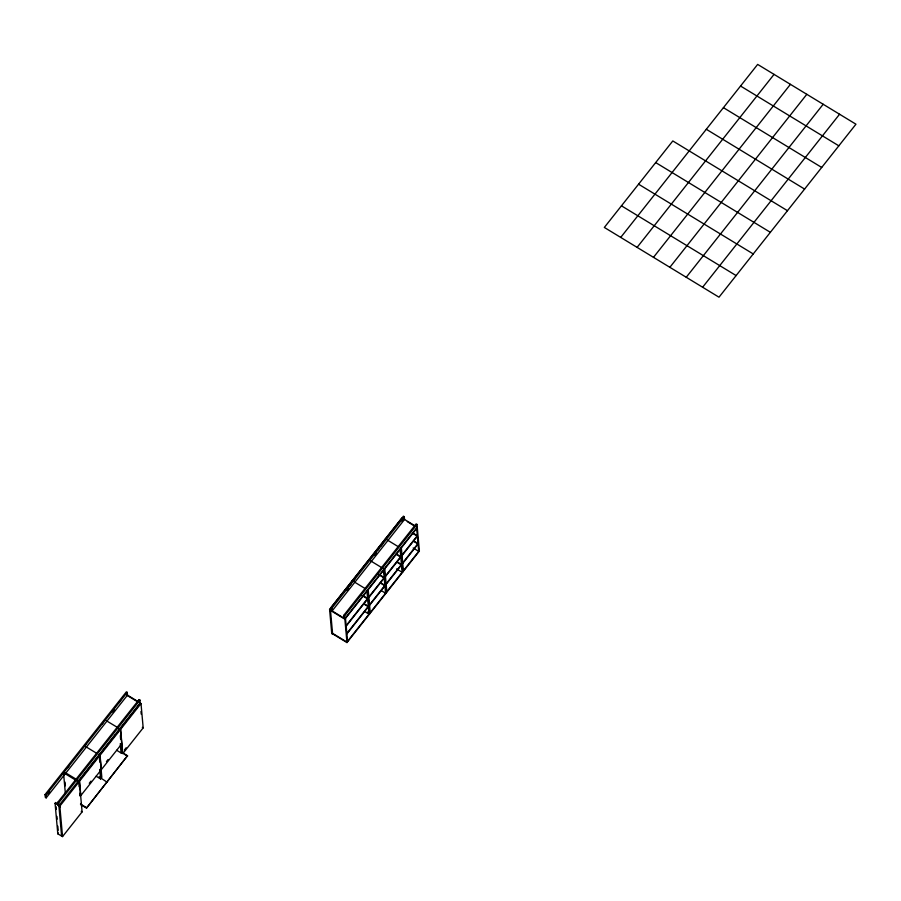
<?xml version="1.0" encoding="UTF-8"?>
<svg xmlns="http://www.w3.org/2000/svg" width="901" height="901" viewBox="0 0 901 901"><rect width="100%" height="100%" fill="white"/><g stroke="black" fill="none" stroke-linecap="round" stroke-linejoin="round"><path stroke-width="1.35" d="M45.05 794.581L126.377 691.855L127.244 692.373L127.492 695.155L46.165 797.881L45.298 797.351L45.05 794.581L45.917 795.099L46.165 797.881M67.552 767.618L69.264 765.456M84.671 745.994L86.383 743.832M101.79 724.37L103.502 722.208M118.909 702.746L120.621 700.584M45.917 795.099L127.244 692.373M47.888 794.074L49.623 791.889M112.783 712.105L114.506 709.92M78.511 780.874L79.378 781.404L82.104 811.88L62.541 836.59L57.799 833.83L55.074 803.298L55.693 802.521L59.5 804.841L59.748 807.611M58.013 805.089L57.765 802.307L139.092 699.581L139.959 700.111L140.252 703.388M62.225 835.362L61.606 836.139L58.633 802.836L139.959 700.111M78.624 781.235L81.191 777.991M82.903 775.829L98.31 756.367M99.786 754.509L99.121 754.79M100.022 754.205L115.429 734.743M117.141 732.581L132.548 713.119M134.26 710.957L139.396 704.469M62.541 836.59L59.826 806.113L79.378 781.404M79.941 795.076L80.808 795.594L79.525 781.235L99.921 755.455L99.054 754.925M100.473 769.127L101.34 769.645L100.067 755.286L120.464 729.506L119.596 728.977M141.006 703.557L143.18 727.873L122.773 753.641L120.61 729.337L141.006 703.557L140.139 703.028M89.289 783.262L90.99 781.111M106.431 761.604L108.131 759.453M80.808 795.594L101.205 769.826L100.338 769.296M101.34 769.645L121.748 743.877L120.464 729.506M80.662 804.109L81.281 803.32M96.148 776.223L100.597 778.937L101.824 777.372L99.921 755.455M116.691 750.274L121.128 752.988L122.367 751.423M57.799 833.83L58.419 833.053M124.462 749.891L126.163 747.751M80.538 804.503L86.496 808.118L127.525 755.725L121.579 752.098M86.496 808.118L127.525 755.725M620.721 237.402L757.662 64.41L855.95 124.203L718.998 297.195L604.334 227.446L672.81 140.95L787.474 210.699M330.453 609.876L332.627 634.18L331.759 633.651L329.586 609.346L340.803 595.178M340.938 594.998L352.156 580.83L353.023 581.359M368.723 559.893L352.291 580.661L353.158 581.179M368.869 559.724L385.301 538.967L386.169 539.496M401.869 518.03L385.437 538.798L386.304 539.316M331.241 610.428L331.005 607.657L403.423 516.172L404.29 516.701L404.538 519.472L332.109 610.957L331.872 608.186L404.29 516.701M349.599 585.627L351.345 583.42M353.091 581.213L354.836 579.016M377.508 550.365L379.253 548.168M380.999 545.961L382.745 543.754M346.953 590.594L348.698 588.387M374.872 555.32L376.618 553.113M401.925 521.15L403.671 518.942L415.034 525.857M343.968 618.165L343.72 615.394L416.138 523.909L417.005 524.438L419.382 551.074L346.964 642.559L332.514 633.763M346.964 642.559L344.587 615.912L417.005 524.438M637.097 247.37L774.049 74.378M417.298 527.716L344.88 619.19L330.419 610.405M346.142 625.632L367.653 598.455L363.204 595.752M368.881 596.901L384.22 577.53L378.657 574.14M385.414 576.009L400.754 556.638L396.305 553.935M401.992 555.084L417.321 535.701L412.883 532.998M346.187 626.127L367.698 598.962L362.134 595.572M368.926 597.397L384.265 578.025M385.459 576.516L400.799 557.133L396.35 554.43M402.037 555.579L417.366 536.208M346.84 633.459L368.351 606.283L363.903 603.58M369.579 604.729L384.918 585.357L380.47 582.643M386.112 583.837L401.452 564.465L397.003 561.762M402.691 562.911L418.019 543.528L413.582 540.825M346.885 633.955L368.396 606.778L363.948 604.075M369.624 605.224L384.964 585.853M386.157 584.332L401.497 564.961L397.048 562.258M402.736 563.407L418.064 544.035L413.627 541.321M419.337 550.579L346.919 642.064L332.469 633.268M653.484 257.337L790.425 84.345M669.86 267.304L806.812 94.312M686.247 277.26L823.187 104.268M702.622 287.228L839.574 114.236M740.543 86.034L838.831 145.827M723.424 107.658L821.712 167.451M706.316 129.282L804.593 189.075M655.691 162.574L770.355 232.323M638.572 184.198L753.236 253.947M621.453 205.822L736.117 275.571M416.386 526.68L417.253 527.209L344.835 618.694L329.586 609.346M407.297 521.623L413.964 525.677M412.928 533.505L416.262 535.532M413.165 547.977L418.717 551.356L416.679 528.493M387.34 540.026L398.456 546.794M396.598 568.903L402.15 572.293L400.112 549.419M370.773 560.963L384.108 569.072L386.247 592.948M379.817 575.322L383.15 577.35M381.63 583.825L383.849 585.177M381.134 590.515L385.583 593.218L383.544 570.356M354.206 581.888L365.322 588.657M367.405 612.027L369.624 613.378M364.567 611.452L369.016 614.155L366.966 591.281M331.005 607.657L331.872 608.186M343.72 615.394L344.587 615.912M126.624 694.626L140.207 702.893L58.88 805.618L55.074 803.298M126.906 695.268L136.918 701.361M142.313 727.344L143.18 727.873M106.318 720.721L120.61 729.337M124 754.047L127.57 756.221M85.775 746.67L96.903 753.439M99.2 754.756L100.067 755.286M98.986 776.797L107.039 782.169M65.244 772.619L79.525 781.235M64.624 773.396L77.959 781.516M80.493 803.996L86.451 807.623M81.236 811.351L82.104 811.88M57.765 802.307L58.633 802.836M58.959 805.584L59.826 806.113M401.339 547.864L403.389 570.727M400.686 548.146L402.815 572.011M384.772 568.801L386.811 591.664M368.205 589.727L370.243 612.601M367.54 590.009L369.669 613.874M345.488 618.413L347.538 641.287M140.973 711.463L141.209 714.155M139.092 699.581L139.34 702.363M121.77 744.699L122.131 748.742M120.34 735.565L120.576 739M121.061 743.663L121.905 753.123M120.295 743.539L121.128 752.988M99.549 758.676L99.774 761.289M99.538 759.43L99.786 762.19M100.484 770.062L101.205 778.16M99.752 769.488L100.597 778.937M78.657 780.705L79.119 786.753M79.693 793.229L79.941 796M65.03 782.102L65.368 785.818M63.633 774.105L65.368 793.533M56.065 806.688L56.312 809.458M56.932 816.396L57.18 819.178M57.799 826.116L58.171 830.272"/></g></svg>
